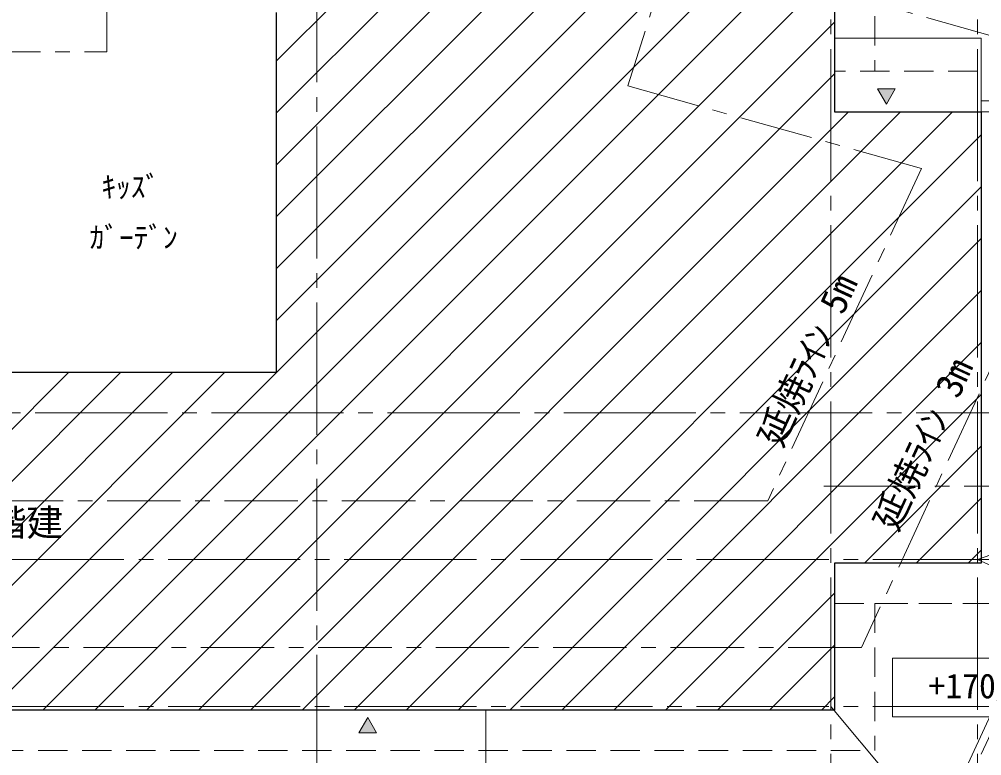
# Model space of a CAD drawing. Units: millimetres, scale not verified. Extents: x -56617 to 56645, y -39182 to 40051.
# Drawn here: x 26079 to 39191, y -17385 to -7354 of the extents above; entities that cross this region are included whole.
import ezdxf
from ezdxf.enums import TextEntityAlignment as Align

# ---------------------------------------------------------------- set-up
doc = ezdxf.new("R2010")
doc.units = ezdxf.units.MM
doc.header["$LTSCALE"] = 200
for name, pattern in [('CHAIN1', [8, 5, -1, 1, -1]), ('CHAIN2', [12, 9, -1, 1, -1]), ('DASHED2', [3, 2, -1]), ('DOUBLE_CHAIN2', [12.8, 9, -1, 0.6, -0.6, 0.6, -1])]:
    doc.linetypes.add(name, pattern=pattern)
for name, color, linetype, lineweight in [('0-3_建具', 7, 'Continuous', 18), ('3-0_通り芯', 7, 'CHAIN2', 18), ('3-3_建具', 7, 'Continuous', 18), ('3-4_その他1', 4, 'Continuous', 18), ('3-5_その他2', 6, 'DOUBLE_CHAIN2', 25), ('3-C_ハッチ4', 3, 'CHAIN1', 18), ('3-E_中線', 4, 'Continuous', 9), ('3-F_太線', 3, 'Continuous', 18)]:
    doc.layers.add(name, color=color, linetype=linetype, lineweight=lineweight)
doc.styles.add('ＭＳ ゴシック', font='')
doc.styles.get('ＭＳ ゴシック').set_extended_font_data('MS Gothic')

msp = doc.modelspace()

# ---------------------------------------------------------------- linework, layer by layer
at = {"layer": '0-3_建具'}
for p, q in [((39184.2, -8462.8), (40249.5, -8462.8)), ((39184.2, -8612.8), (40249.5, -8612.8)), ((40249.5, -14801.1), (38817.7, -17892.8))]:
    msp.add_line(p, q, dxfattribs=at)
at = {"layer": '0-3_建具', "linetype": 'DASHED2'}
msp.add_line((40359.5, -14825.3), (38888, -18002.8), dxfattribs=at)
at = {"layer": '3-0_通り芯'}
for p, q in [((30134.2, 787.2), (30134.2, -20212.8)), ((37134.2, -559), (37134.2, -20212.8)), ((39134.2, -559), (39134.2, -20212.8)), ((19097.1, -12712.8), (42481.6, -12712.8)), ((43153.1, -13712.8), (37039.2, -13712.8)), ((4105.6, -14712.8), (42481.6, -14712.8)), ((4105.6, -16712.8), (42481.6, -16712.8))]:
    msp.add_line(p, q, dxfattribs=at)
at = {"layer": '3-3_建具', "linetype": 'DASHED2'}
for p, q in [((37734.2, -6112.8), (37734.2, -8062.8)), ((39734.2, -8062.8), (37184.2, -8062.8)), ((39734.2, -8062.8), (37734.2, -8062.8)), ((37184.2, -16242.8), (37184.2, -14762.8)), ((37184.2, -16242.8), (37184.2, -14762.8)), ((37184.2, -15312.8), (39734.2, -15312.8)), ((37734.2, -15312.8), (39734.2, -15312.8)), ((37734.2, -15312.8), (37734.2, -17312.8)), ((9534.2, -17312.8), (37734.2, -17312.8))]:
    msp.add_line(p, q, dxfattribs=at)
at = {"layer": '3-3_建具'}
for p, q in [((37184.2, -7612.8), (39184.2, -7612.8)), ((37184.2, -7612.8), (39184.2, -7612.8)), ((37254.2, -7612.8), (39184.2, -7612.8)), ((39184.2, -8612.8), (39184.2, -7612.8)), ((39184.2, -8612.8), (39184.2, -7612.8)), ((39184.2, -8612.8), (39184.2, -7612.8)), ((30134.2, -17762.8), (30134.2, -16762.8)), ((32434.2, -16762.8), (32434.2, -17762.8))]:
    msp.add_line(p, q, dxfattribs=at)
at = {"layer": '3-3_建具', "color": 3}
for p, q in [((38012.1, -8303), (37772.4, -8303)), ((30825.6, -16865.1), (30705.7, -17072.6)), ((30945.4, -17072.6), (30825.6, -16865.1)), ((30705.7, -17072.6), (30945.4, -17072.6))]:
    msp.add_line(p, q, dxfattribs=at)
msp.add_lwpolyline([(37772.4, -8303), (37892.3, -8510.6), (38012.1, -8303)], dxfattribs=at)
at = {"layer": '3-3_建具', "color": 8}
for points in [[(37892.3, -8510.6), (38012.1, -8303), (37772.4, -8303)], [(30945.4, -17072.6), (30825.6, -16865.1), (30705.7, -17072.6)]]:
    msp.add_solid(points, dxfattribs=at)
at = {"layer": '3-4_その他1', "color": 7}
msp.add_lwpolyline([(37977.2, -16855.9), (39777.2, -16855.9), (39777.2, -16055.9), (37977.2, -16055.9)], close=True, dxfattribs=at)
at = {"layer": '3-5_その他2', "color": 2, "linetype": 'Continuous'}
msp.add_line((29584.2, -12162.8), (29584.2, -7262.8), dxfattribs=at)
for points in [[(26084.2, -2662.8), (34184.2, -2662.8), (34184.2, -6662.8), (37184.2, -6662.8), (37184.2, -8612.8), (39184.2, -8612.8), (39184.2, -14762.8)], [(25184.2, -6662.8), (25184.2, -12162.8), (29584.2, -12162.8)], [(39184.2, -14762.8), (37184.2, -14762.8), (37184.2, -16242.8)], [(37184.2, -16242.8), (37184.2, -16762.8), (10084.2, -16762.8)]]:
    msp.add_lwpolyline(points, dxfattribs=at)
at = {"layer": '3-C_ハッチ4'}
for p, q in [((37987.7, 3162.8), (34368.3, -8260.9)), ((41170.6, -8099.9), (37552.6, -15912.8)), ((34368.3, -8260.9), (38369.8, -9388.6)), ((38369.8, -9388.6), (36274.8, -13912.8)), ((36274.8, -13912.8), (10969.5, -13912.8)), ((37552.6, -15912.8), (9428.8, -15912.8))]:
    msp.add_line(p, q, dxfattribs=at)
for points in [[(39894.3, 2558.7), (36898.7, -6896.1), (41170.6, -8099.9)], [(10969.5, -13912.8), (10969.5, -7796.1), (27269.5, -7796.1), (27269.5, 1363.4)]]:
    msp.add_lwpolyline(points, dxfattribs=at)
at = {"layer": '3-E_中線'}
for p, q in [((29584.2, -7920.7), (34184.2, -3320.7)), ((29584.2, -8627.8), (34184.2, -4027.8)), ((29584.2, -9334.9), (34184.2, -4734.9)), ((29584.2, -10042.1), (34184.2, -5442.1)), ((29584.2, -10749.2), (34184.2, -6149.2)), ((24984.8, -16762.8), (35084.8, -6662.8)), ((25691.9, -16762.8), (35791.9, -6662.8)), ((26399, -16762.8), (36499, -6662.8)), ((27106.1, -16762.8), (37184.2, -6684.7)), ((29584.2, -11456.3), (34377.7, -6662.8)), ((27813.2, -16762.8), (37184.2, -7391.8)), ((28520.3, -16762.8), (37184.2, -8098.9)), ((29227.4, -16762.8), (37377.4, -8612.8)), ((29934.5, -16762.8), (38084.5, -8612.8)), ((30641.6, -16762.8), (38791.6, -8612.8)), ((31348.7, -16762.8), (39184.2, -8927.3)), ((32055.8, -16762.8), (39184.2, -9634.4)), ((32762.9, -16762.8), (39184.2, -10341.5)), ((33470, -16762.8), (39184.2, -11048.7)), ((34177.2, -16762.8), (39184.2, -11755.8)), ((22156.3, -16762.8), (26756.3, -12162.8)), ((22863.4, -16762.8), (27463.4, -12162.8)), ((23570.5, -16762.8), (28170.5, -12162.8)), ((24277.7, -16762.8), (28877.7, -12162.8)), ((34884.3, -16762.8), (39184.2, -12462.9)), ((37591.4, -14762.8), (39184.2, -13170)), ((38298.5, -14762.8), (39184.2, -13877.1)), ((39005.6, -14762.8), (39184.2, -14584.2)), ((35591.4, -16762.8), (37184.2, -15170)), ((36298.5, -16762.8), (37184.2, -15877.1)), ((37005.6, -16762.8), (37184.2, -16584.2))]:
    msp.add_line(p, q, dxfattribs=at)
at = {"layer": '3-F_太線'}
for p, q in [((45246.3, -12562.5), (39134.2, -14712.8)), ((41452.2, -21863.7), (37134.2, -16712.8))]:
    msp.add_line(p, q, dxfattribs=at)
at = {"layer": '3-F_太線', "color": 4, "lineweight": 9}
msp.add_line((39134.2, -14712.8), (41011.7, -15582.3), dxfattribs=at)

# ---------------------------------------------------------------- texts
at = {"layer": '3-4_その他1', "style": 'ＭＳ ゴシック'}
msp.add_text('+170', height=337.2, dxfattribs=at).set_placement((38465.5, -16704.6), align=Align.BOTTOM_LEFT)
at = {"layer": '3-F_太線', "color": 4, "style": 'ＭＳ ゴシック'}
for s, p in [('ｷｯｽﾞ', (27198, -9870.6)), ('ｶﾞｰﾃﾞﾝ', (27037.7, -10561.2))]:
    msp.add_text(s, height=293.3, dxfattribs=at).set_placement(p, align=Align.BOTTOM_LEFT)
at = {"layer": '3-F_太線', "color": 7, "style": 'ＭＳ ゴシック'}
for s, p in [('延焼ﾗｲﾝ 5m', (36558.5, -13255.6)), ('延焼ﾗｲﾝ 3m', (38131.1, -14399.3))]:
    msp.add_text(s, height=366.6, rotation=65.152, dxfattribs=at).set_placement(p, align=Align.BOTTOM_LEFT)
msp.add_text('保育所･鉄骨造２階建', height=366.6, dxfattribs=at).set_placement((21926.4, -14502.7), align=Align.BOTTOM_LEFT)

doc.saveas('drawing.dxf')
